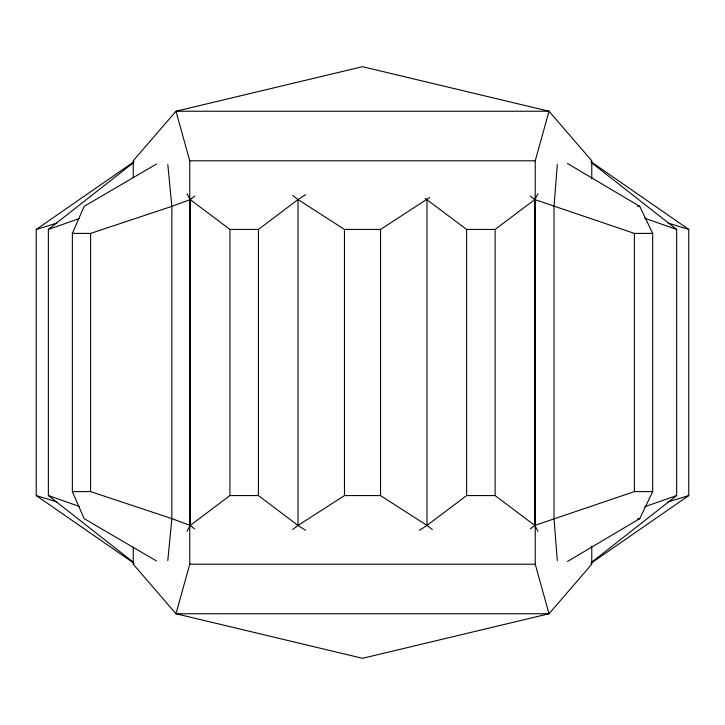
<?xml version="1.0" encoding="UTF-8"?>
<svg xmlns="http://www.w3.org/2000/svg" width="725" height="725" viewBox="0 0 725 725"><rect width="100%" height="100%" fill="white"/><g stroke="black" fill="none" stroke-linecap="round" stroke-linejoin="round"><path stroke-width="1.09" d="M557.317 164.412L554.009 206.362L554.009 518.638L557.317 560.588M167.801 560.588L171.861 518.638L171.861 206.362L167.801 164.412M591.772 178.876L591.772 160.796L549.024 111.242L362.5 66.691L175.976 111.242L189.76 160.796L189.76 564.204L175.976 613.758L362.5 658.309L549.024 613.758L591.772 564.204L591.772 546.124M133.228 547.248L133.228 564.204L175.976 613.758L549.024 613.758L535.24 564.204L535.24 160.796L549.024 111.242L175.976 111.242L133.228 160.796L133.228 177.752M156.419 560.933L84.136 518.638L72.364 491.595L72.364 233.405L84.136 206.362L156.419 164.067M567.476 561.503L639.749 518.638L652.681 491.595L652.681 233.405L639.749 206.362L567.476 163.497M186.996 531.253L190.213 525.426L229.934 495.574L258.426 495.574L298.02 525.426L305.606 530.338M425.086 198.342L466.628 229.426L495.121 229.426L534.787 199.574L538.004 193.747M133.491 562.346L48.358 495.574L48.358 229.426L133.491 162.654M591.509 562.346L676.643 495.574L676.643 229.426L591.509 162.654M72.364 233.405L90.598 233.405L171.861 206.362L190.213 199.574L194.672 196.094M530.328 528.906L534.787 525.426L634.402 491.595L652.681 491.595M292.673 195.46L298.02 199.574L344.466 229.426L380.534 229.426L429.653 197.517M292.673 529.531L298.02 525.426L344.466 495.574L380.534 495.574L426.98 525.426L432.327 529.531M186.996 193.747L190.213 199.574L229.934 229.426L258.426 229.426L298.02 199.574L305.606 194.663M419.394 530.338L426.98 525.426L466.628 495.574L495.121 495.574L534.787 525.426L538.004 531.253M134.152 563.379L36.25 495.574L36.25 229.426L134.152 161.621M590.848 563.379L688.75 495.574L688.75 229.426L590.848 161.621M48.358 229.426L79.27 218.606M644.661 506.766L676.643 495.574M36.25 229.426L56.804 223.128M668.196 501.872L688.75 495.574M637.547 518.946L639.749 518.638M189.76 160.796L535.24 160.796M530.328 196.094L534.787 199.574L634.402 233.405L652.681 233.405M72.364 491.595L90.598 491.595L171.861 518.638L190.213 525.426L194.672 528.906M189.76 564.204L535.24 564.204M637.547 206.054L639.749 206.362M668.196 223.128L688.75 229.426M36.25 495.574L56.804 501.872M644.661 218.234L676.643 229.426M48.358 495.574L79.27 506.394M634.402 233.405L634.402 491.595M534.787 199.574L534.787 525.426M495.121 229.426L495.121 495.574M466.628 229.426L466.628 495.574M426.98 199.574L426.98 525.426M380.534 229.426L380.534 495.574M344.466 229.426L344.466 495.574M298.02 199.574L298.02 525.426M258.426 229.426L258.426 495.574M229.934 229.426L229.934 495.574M190.213 199.574L190.213 525.426M90.598 233.405L90.598 491.595"/></g></svg>
